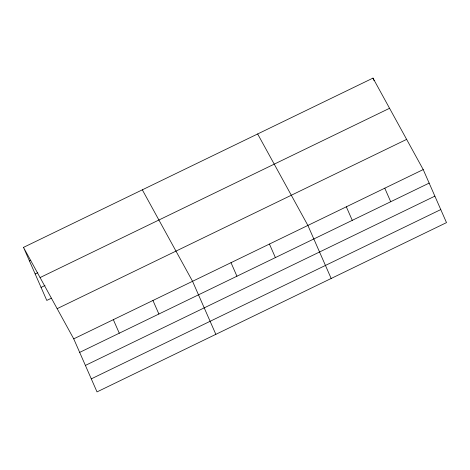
<?xml version="1.0" encoding="UTF-8"?>
<svg xmlns="http://www.w3.org/2000/svg" width="470" height="470" viewBox="0 0 470 470"><rect width="100%" height="100%" fill="white"/><g stroke="black" fill="none" stroke-linecap="round" stroke-linejoin="round"><path stroke-width="0.7" d="M23.5 247.385L372.986 78.102L423.212 169.57L446.5 222.616L97.014 391.898L73.731 338.852L23.5 247.385L46.788 300.43L51.406 298.192M29.44 260.921L30.762 260.28M35.168 273.963L37.806 272.682M40.073 277.57L389.56 108.288M41.06 287.393L45.026 285.478M57.152 308.667L406.638 139.384M73.731 338.852L423.212 169.57M79.671 352.388L429.157 183.106M85.393 365.425L434.879 196.143M91.292 378.861L440.778 209.573M257.654 133.968L307.885 225.43L331.168 278.475M142.328 189.827L192.553 281.295L215.842 334.34M372.986 78.102L374.12 80.681M384.771 188.188L390.711 201.724M346.325 206.812L352.271 220.348M269.439 244.053L275.385 257.589M230.999 262.671L236.939 276.207M152.944 300.483L158.889 314.019M113.335 319.665L119.28 333.201"/></g></svg>
